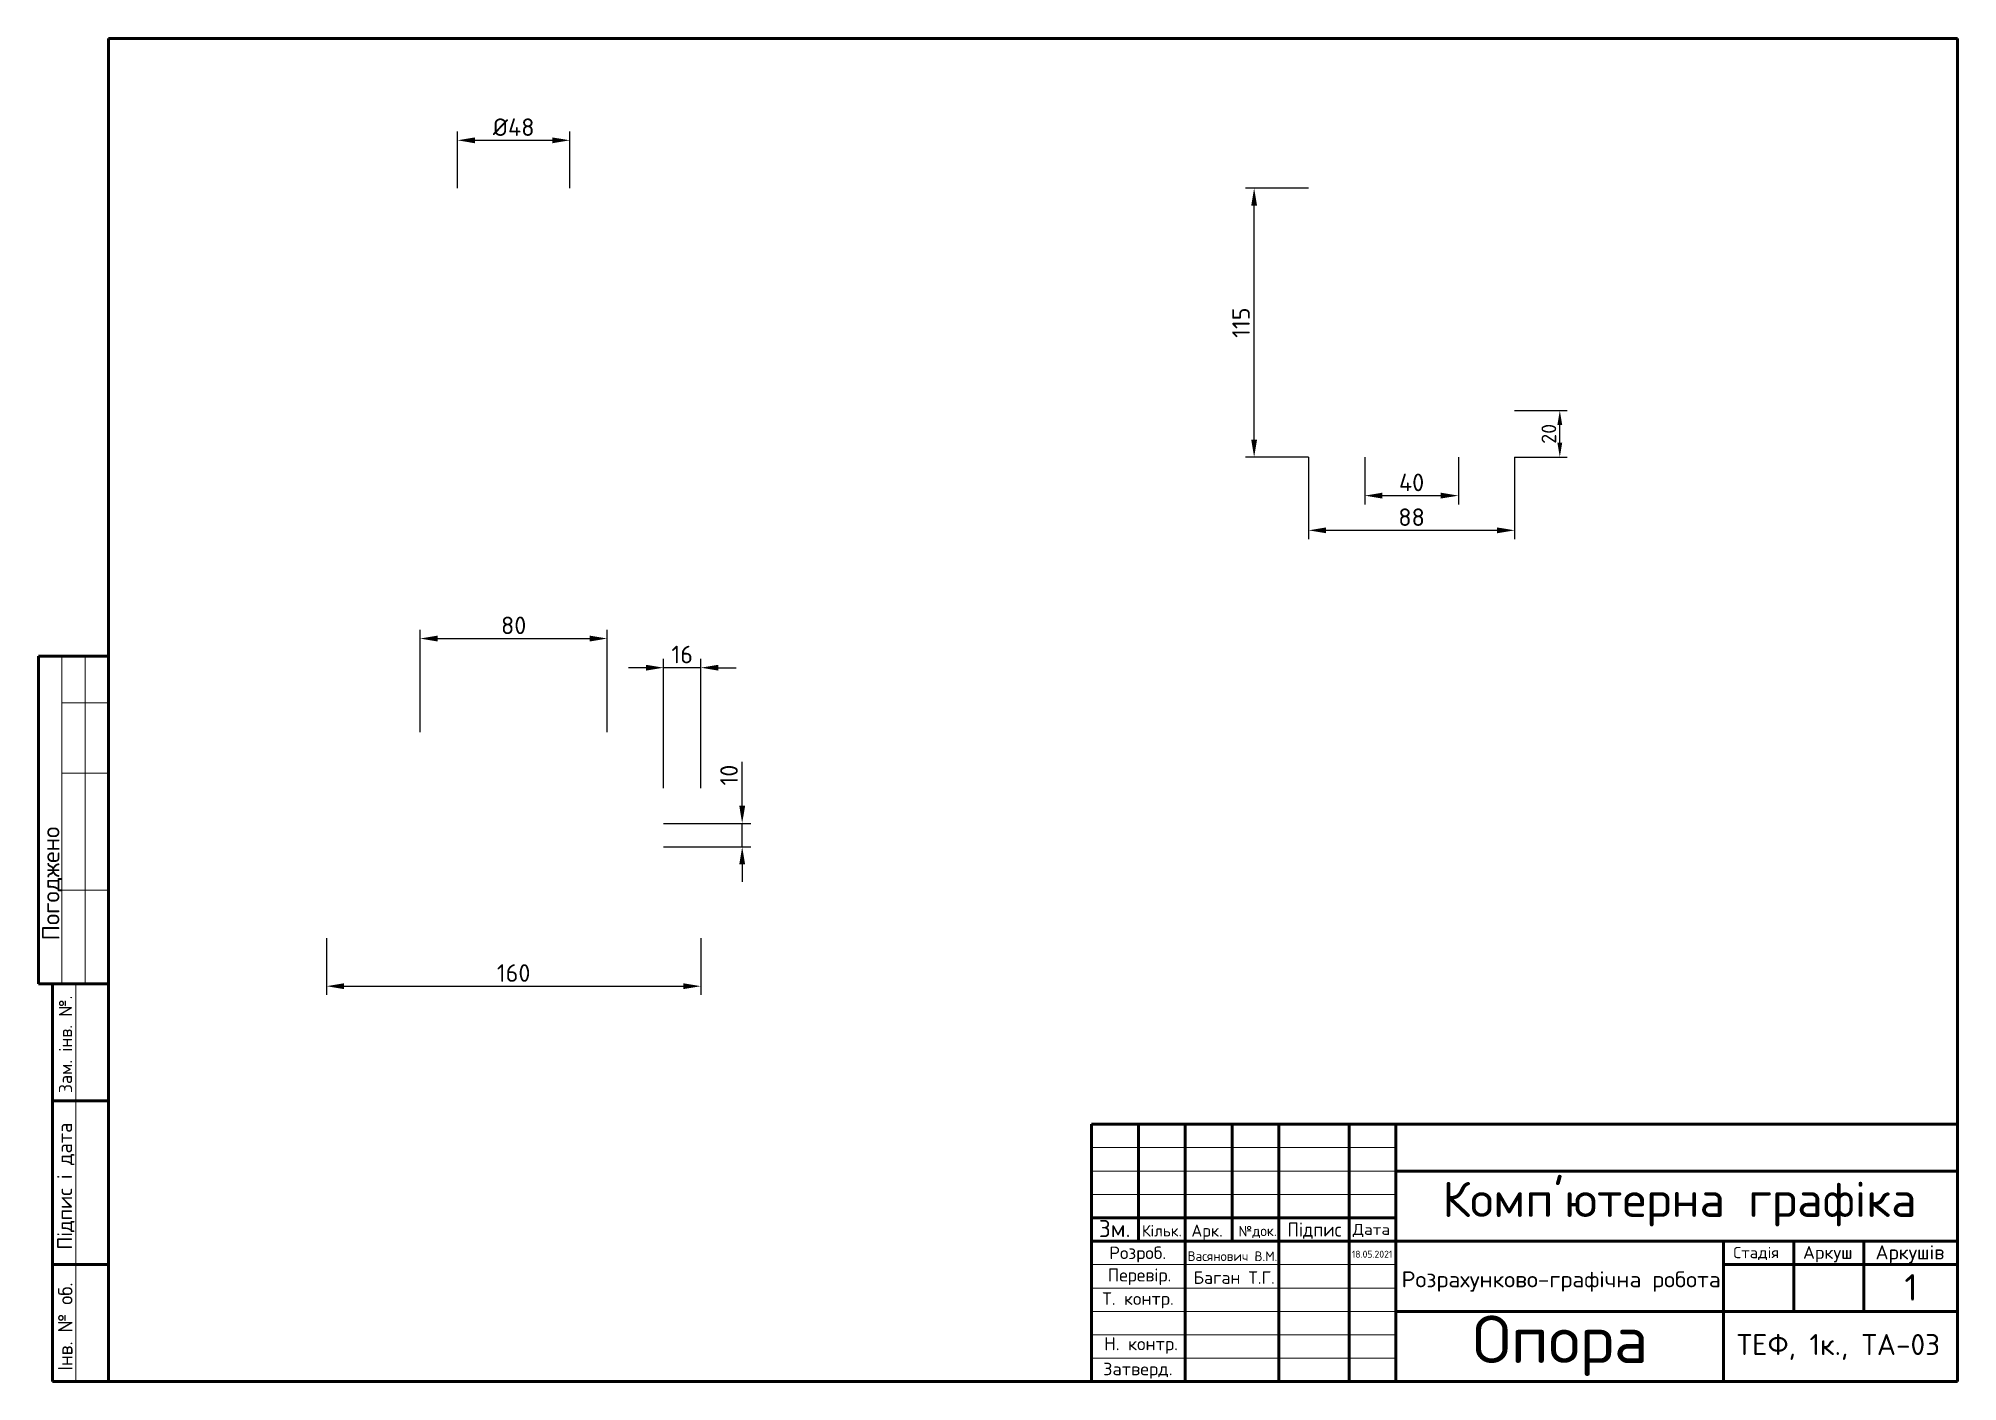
# Paper-space layout 'Лист1' of a CAD drawing. Header units: millimetres. Extents: x 5 to 415, y 5 to 292.
import ezdxf
from ezdxf.enums import TextEntityAlignment as Align

# ---------------------------------------------------------------- set-up
doc = ezdxf.new("R2010")
doc.units = ezdxf.units.MM
doc.styles.get("Standard").update_dxf_attribs({"font": 'isocpeur.ttf'})
doc.dimstyles.new('ISO-25', dxfattribs={"dimscale": 1.5, "dimtxt": 2.5, "dimasz": 2.5, "dimexe": 1.25, "dimexo": 0, "dimtad": 1, "dimtxsty": 'Standard', "dimcen": 2.5, "dimadec": 0, "dimazin": 0, "dimtfac": 1, "dimtmove": 0, "dimatfit": 3, "dimfxl": 1, "dimarcsym": 0})

# ---------------------------------------------------------------- blocks, each defined once
blk = doc.blocks.new('*D10')
at = {"color": 0, "lineweight": -2, "transparency": 16777216}
for p, q in [((66.53, 99.78), (66.53, 87.61)), ((146.53, 99.78), (146.53, 87.61)), ((70.28, 89.49), (142.78, 89.49))]:
    blk.add_line(p, q, dxfattribs=at)
at = {"color": 0, "lineweight": 13, "transparency": 16777216}
for points in [[(70.28, 90.11), (70.28, 88.86), (66.53, 89.49)], [(142.78, 90.11), (142.78, 88.86), (146.53, 89.49)]]:
    blk.add_solid(points, dxfattribs=at)
at = {"layer": 'Defpoints', "color": 0, "lineweight": 13, "transparency": 16777216}
for p in [(66.53, 99.78), (146.53, 99.78), (146.53, 89.49)]:
    blk.add_point(p, dxfattribs=at)
at = {"color": 0, "lineweight": 13, "transparency": 16777216, "insert": (106.53, 92.3), "char_height": 3.75, "attachment_point": 5}
blk.add_mtext('160', dxfattribs=at)
blk = doc.blocks.new('*D11')
at = {"color": 0, "lineweight": -2, "transparency": 16777216}
for p, q in [((276.35, 202.51), (276.35, 185.01)), ((320.35, 202.51), (320.35, 185.01)), ((280.1, 186.89), (316.6, 186.89))]:
    blk.add_line(p, q, dxfattribs=at)
at = {"color": 0, "lineweight": 13, "transparency": 16777216}
for points in [[(280.1, 187.51), (280.1, 186.26), (276.35, 186.89)], [(316.6, 187.51), (316.6, 186.26), (320.35, 186.89)]]:
    blk.add_solid(points, dxfattribs=at)
at = {"layer": 'Defpoints', "color": 0, "lineweight": 13, "transparency": 16777216}
for p in [(276.35, 202.51), (320.35, 202.51), (320.35, 186.89)]:
    blk.add_point(p, dxfattribs=at)
at = {"color": 0, "lineweight": 13, "transparency": 16777216, "insert": (298.35, 189.7), "char_height": 3.75, "attachment_point": 5}
blk.add_mtext('88', dxfattribs=at)
blk = doc.blocks.new('*D12')
at = {"color": 0, "lineweight": -2, "transparency": 16777216}
for p, q in [((288.35, 202.51), (288.35, 192.43)), ((308.35, 202.51), (308.35, 192.43)), ((292.1, 194.3), (304.6, 194.3))]:
    blk.add_line(p, q, dxfattribs=at)
at = {"color": 0, "lineweight": 13, "transparency": 16777216}
for points in [[(292.1, 194.93), (292.1, 193.68), (288.35, 194.3)], [(304.6, 194.93), (304.6, 193.68), (308.35, 194.3)]]:
    blk.add_solid(points, dxfattribs=at)
at = {"layer": 'Defpoints', "color": 0, "lineweight": 13, "transparency": 16777216}
for p in [(288.35, 202.51), (308.35, 202.51), (308.35, 194.3)]:
    blk.add_point(p, dxfattribs=at)
at = {"color": 0, "lineweight": 13, "transparency": 16777216, "insert": (298.35, 197.12), "char_height": 3.75, "attachment_point": 5}
blk.add_mtext('40', dxfattribs=at)
blk = doc.blocks.new('*D13')
at = {"color": 0, "lineweight": -2, "transparency": 16777216}
for p, q in [((134.78, 157.54), (131.03, 157.54)), ((138.53, 131.78), (138.53, 159.41)), ((146.53, 157.54), (138.53, 157.54)), ((146.53, 131.78), (146.53, 159.41)), ((150.28, 157.54), (154.03, 157.54))]:
    blk.add_line(p, q, dxfattribs=at)
at = {"color": 0, "lineweight": 13, "transparency": 16777216}
for points in [[(134.78, 158.16), (134.78, 156.91), (138.53, 157.54)], [(150.28, 158.16), (150.28, 156.91), (146.53, 157.54)]]:
    blk.add_solid(points, dxfattribs=at)
at = {"layer": 'Defpoints', "color": 0, "lineweight": 13, "transparency": 16777216}
for p in [(138.53, 157.54), (138.53, 131.78), (146.53, 131.78)]:
    blk.add_point(p, dxfattribs=at)
at = {"color": 0, "lineweight": 13, "transparency": 16777216, "insert": (142.53, 160.35), "char_height": 3.75, "attachment_point": 5}
blk.add_mtext('16', dxfattribs=at)
blk = doc.blocks.new('*D14')
at = {"color": 0, "lineweight": -2, "transparency": 16777216}
for p, q in [((320.35, 212.51), (331.58, 212.51)), ((330.02, 205.63), (330.02, 209.38)), ((320.35, 202.51), (331.58, 202.51))]:
    blk.add_line(p, q, dxfattribs=at)
at = {"color": 0, "lineweight": 13, "transparency": 16777216}
for points in [[(329.5, 209.38), (330.54, 209.38), (330.02, 212.51)], [(329.5, 205.63), (330.54, 205.63), (330.02, 202.51)]]:
    blk.add_solid(points, dxfattribs=at)
at = {"layer": 'Defpoints', "color": 0, "lineweight": 13, "transparency": 16777216}
for p in [(320.35, 212.51), (330.02, 212.51), (320.35, 202.51)]:
    blk.add_point(p, dxfattribs=at)
at = {"color": 0, "lineweight": 13, "transparency": 16777216, "insert": (327.68, 207.51), "char_height": 3.125, "attachment_point": 5, "rotation": 90}
blk.add_mtext('20', dxfattribs=at)
blk = doc.blocks.new('*D15')
at = {"color": 0, "lineweight": -2, "transparency": 16777216}
for p, q in [((276.35, 260.01), (262.84, 260.01)), ((264.72, 206.26), (264.72, 256.26)), ((276.35, 202.51), (262.84, 202.51))]:
    blk.add_line(p, q, dxfattribs=at)
at = {"color": 0, "lineweight": 13, "transparency": 16777216}
for points in [[(264.09, 256.26), (265.34, 256.26), (264.72, 260.01)], [(264.09, 206.26), (265.34, 206.26), (264.72, 202.51)]]:
    blk.add_solid(points, dxfattribs=at)
at = {"layer": 'Defpoints', "color": 0, "lineweight": 13, "transparency": 16777216}
for p in [(264.72, 260.01), (276.35, 260.01), (276.35, 202.51)]:
    blk.add_point(p, dxfattribs=at)
at = {"color": 0, "lineweight": 13, "transparency": 16777216, "insert": (261.91, 231.26), "char_height": 3.75, "attachment_point": 5, "rotation": 90}
blk.add_mtext('115', dxfattribs=at)
blk = doc.blocks.new('*D16')
at = {"color": 0, "lineweight": -2, "transparency": 16777216}
for p, q in [((86.53, 143.78), (86.53, 165.64)), ((126.53, 143.78), (126.53, 165.64)), ((90.28, 163.77), (122.78, 163.77))]:
    blk.add_line(p, q, dxfattribs=at)
at = {"color": 0, "lineweight": 13, "transparency": 16777216}
for points in [[(90.28, 164.39), (90.28, 163.14), (86.53, 163.77)], [(122.78, 164.39), (122.78, 163.14), (126.53, 163.77)]]:
    blk.add_solid(points, dxfattribs=at)
at = {"layer": 'Defpoints', "color": 0, "lineweight": 13, "transparency": 16777216}
for p in [(126.53, 163.77), (86.53, 143.78), (126.53, 143.78)]:
    blk.add_point(p, dxfattribs=at)
at = {"color": 0, "lineweight": 13, "transparency": 16777216, "insert": (106.53, 166.58), "char_height": 3.75, "attachment_point": 5}
blk.add_mtext('80', dxfattribs=at)
blk = doc.blocks.new('*D17')
at = {"color": 0, "lineweight": -2, "transparency": 16777216}
for p, q in [((94.53, 260.01), (94.53, 272.09)), ((118.53, 260.01), (118.53, 272.09)), ((98.28, 270.22), (114.78, 270.22))]:
    blk.add_line(p, q, dxfattribs=at)
at = {"color": 0, "lineweight": 13, "transparency": 16777216}
for points in [[(98.28, 270.84), (98.28, 269.59), (94.53, 270.22)], [(114.78, 270.84), (114.78, 269.59), (118.53, 270.22)]]:
    blk.add_solid(points, dxfattribs=at)
at = {"layer": 'Defpoints', "color": 0, "lineweight": 13, "transparency": 16777216}
for p in [(118.53, 270.22), (94.53, 260.01), (118.53, 260.01)]:
    blk.add_point(p, dxfattribs=at)
at = {"color": 0, "lineweight": 13, "transparency": 16777216, "insert": (106.53, 273.03), "char_height": 3.75, "attachment_point": 5}
blk.add_mtext('%%C48', dxfattribs=at)
blk = doc.blocks.new('*D18')
at = {"color": 0, "lineweight": -2, "transparency": 16777216}
for p, q in [((155.35, 128.03), (155.35, 137.41)), ((138.53, 124.28), (157.23, 124.28)), ((155.35, 119.28), (155.35, 124.28)), ((138.53, 119.28), (157.23, 119.28)), ((155.35, 115.53), (155.35, 111.78))]:
    blk.add_line(p, q, dxfattribs=at)
at = {"color": 0, "lineweight": 13, "transparency": 16777216}
for points in [[(154.73, 128.03), (155.98, 128.03), (155.35, 124.28)], [(154.73, 115.53), (155.98, 115.53), (155.35, 119.28)]]:
    blk.add_solid(points, dxfattribs=at)
at = {"layer": 'Defpoints', "color": 0, "lineweight": 13, "transparency": 16777216}
for p in [(138.53, 124.28), (155.35, 124.28), (138.53, 119.28)]:
    blk.add_point(p, dxfattribs=at)
at = {"color": 0, "lineweight": 13, "transparency": 16777216, "insert": (152.54, 134.59), "char_height": 3.75, "attachment_point": 5, "rotation": 90}
blk.add_mtext('10', dxfattribs=at)

psp = doc.layouts.new('Лист1')

# ---------------------------------------------------------------- linework, layer by layer
at = {"lineweight": 53}
for p, q in [((415, 292), (20, 292)), ((20, 292), (20, 5)), ((415, 292), (415, 5)), ((20, 160), (5, 160)), ((5, 160), (5, 90)), ((20, 90), (20, 160)), ((5, 90), (8, 90)), ((8, 5), (8, 90)), ((8, 90), (20, 90)), ((8, 30), (8, 65)), ((8, 65), (20, 65)), ((230, 5), (230, 60)), ((230, 60), (415, 60)), ((230, 60), (240, 60)), ((240, 60), (240, 35)), ((250, 35), (250, 60)), ((250, 60), (260, 60)), ((260, 60), (260, 35)), ((270, 35), (270, 60)), ((270, 60), (285, 60)), ((285, 60), (285, 35)), ((415, 60), (295, 60)), ((295, 60), (295, 5)), ((415, 60), (415, 50)), ((415, 50), (295, 50)), ((415, 50), (415, 35)), ((230, 35), (230, 40)), ((230, 40), (295, 40)), ((295, 35), (230, 35)), ((240, 35), (250, 35)), ((250, 35), (250, 5)), ((260, 35), (270, 35)), ((270, 35), (270, 5)), ((285, 35), (285, 5)), ((415, 35), (295, 35)), ((365, 5), (365, 35)), ((365, 35), (380, 35)), ((380, 35), (380, 20)), ((380, 35), (395, 35)), ((395, 35), (395, 20)), ((415, 35), (415, 20)), ((415, 35), (415, 30)), ((20, 30), (8, 30)), ((20, 5), (20, 30)), ((415, 30), (365, 30)), ((415, 20), (295, 20)), ((20, 5), (8, 5)), ((20, 5), (230, 5)), ((415, 5), (230, 5)), ((415, 5), (365, 5))]:
    psp.add_line(p, q, dxfattribs=at)
at = {"lineweight": 18}
for p, q in [((10, 90), (10, 160)), ((10, 160), (15, 160)), ((15, 160), (15, 90)), ((5, 90), (10, 90)), ((13, 5), (13, 90)), ((230, 60), (230, 55)), ((230, 55), (295, 55)), ((230, 50), (295, 50)), ((230, 45), (295, 45)), ((230, 5), (230, 10)), ((8, 5), (13, 5))]:
    psp.add_line(p, q, dxfattribs=at)
at = {"lineweight": 13}
for p, q in [((20, 150), (10, 150)), ((20, 135), (20, 150)), ((10, 110), (10, 135)), ((10, 135), (20, 135)), ((20, 110), (10, 110)), ((20, 90), (20, 110))]:
    psp.add_line(p, q, dxfattribs=at)
at = {"lineweight": 15}
for p, q in [((230, 30), (295, 30)), ((230, 25), (295, 25)), ((230, 20), (295, 20)), ((230, 15), (295, 15)), ((230, 10), (295, 10))]:
    psp.add_line(p, q, dxfattribs=at)

# ---------------------------------------------------------------- texts
at = {"lineweight": 13}
for s, height, rotation, p, p2 in [('Погоджено', 3.68385, 90, (9.4931, 99.2433), (9.4931, 123.5567)), ('Зам. інв. №.', 2.830654, 90, (12.21, 66.6617), (12.21, 87.467)), ('Підпис і дата', 3.194586, 90, (12.21, 33.1941), (12.21, 60.3481)), ('Кільк.', 2.43496, 0.432641, (240.7564, 35.9841), (249.2785, 36.0484)), ('№док.', 2.26706, 0.957941, (261.4069, 35.9841), (269.5671, 36.1205)), ('Васянович В.М.', 2.062313, 359.873829, (250.5016, 30.7857), (269.6811, 30.7434)), ('Інв. № об.', 3.08838, 90, (12.2895, 7.3495), (12.2895, 26.1887))]:
    psp.add_text(s, height=height, rotation=rotation, dxfattribs=at).set_placement(p, p2, align=Align.ALIGNED)
for s, height, p, p2 in [("Комп'ютерна графіка", 7.506076, (304.9261, 40.1896), (406.2581, 40.1896)), ('Зм.', 3.65075, (231.5521, 35.8681), (238.306, 35.8681)), ('Арк.', 2.57858, (251.3066, 35.9841), (258.0109, 35.9841)), ('Підпис', 3.01319, (271.8548, 35.9841), (283.305, 35.9841)), ('Дата', 2.35157, (285.7871, 36.3437), (293.7824, 36.3437)), ('Розроб.', 2.67581, (233.757, 31.1825), (245.932, 31.1825)), ('18.05.2021', 1.49611, (285.5728, 31.4717), (294.2503, 31.4717)), ('Стадія', 2.39659, (367.0798, 31.3682), (376.9058, 31.3682)), ('Аркуш', 2.71912, (381.961, 31.2341), (392.5656, 31.2341)), ('Аркушів', 3.00248, (397.4578, 31.1268), (412.17, 31.1268)), ('Перевір.', 2.77408, (233.4458, 26.3964), (247.0388, 26.3964)), ('Баган Т.Г.', 2.67121, (251.7659, 25.8892), (269.1287, 25.8892)), ('Розрахунково-графічна робота', 3.418548, (296.2069, 25.1459), (364.4069, 25.1459)), ('1', 5.676, (403.6386, 22.2935), (406.4766, 22.2935)), ('Т. контр.', 2.6798, (232.2869, 21.3964), (247.5617, 21.3964)), ('Опора', 10.14559, (311.3943, 8.9619), (348.933, 8.9619)), ('Н. контр.', 2.77093, (232.6609, 11.7044), (248.4552, 11.7044)), ('ТЕФ, 1к., ТА-03', 4.475571, (367.8456, 10.685), (411.2586, 10.685)), ('Затверд.', 2.67362, (232.4604, 6.3635), (247.299, 6.3635))]:
    psp.add_text(s, height=height, dxfattribs=at).set_placement(p, p2, align=Align.ALIGNED)

# ---------------------------------------------------------------- dimensions: what is measured, and where the dimension line sits
dim = psp.add_linear_dim(base=(118.5304, 270.218), p1=(94.5304, 260.0081), p2=(118.5304, 260.0081), text='%%C<>', dimstyle='ISO-25', override={"dimlfac": -2}, dxfattribs=at)
dim.commit()
dim.dimension.update_dxf_attribs({"geometry": '*D17', "text_midpoint": (106.5304, 273.0305)})
for base, p1, p2, override, picture, middle in [((264.7186, 260.0081), (276.3548, 202.5081), (276.3548, 260.0081), {"dimlfac": -2}, '*D15', (261.9061, 231.2581)), ((330.0188, 212.5081), (320.3548, 202.5081), (320.3548, 212.5081), {"dimscale": 1.25, "dimlfac": -2}, '*D14', (327.675, 207.5081)), ((155.3526, 124.2802), (138.5304, 119.2802), (138.5304, 124.2802), {"dimlfac": -2}, '*D18', (152.5401, 134.5927))]:
    dim = psp.add_linear_dim(base=base, p1=p1, p2=p2, angle=90, dimstyle='ISO-25', override=override, dxfattribs=at)
    dim.commit()
    dim.dimension.update_dxf_attribs({"geometry": picture, "text_midpoint": middle})
for base, p1, p2, picture, middle in [((320.3548, 186.8874), (276.3548, 202.5081), (320.3548, 202.5081), '*D11', (298.3548, 189.6999)), ((308.3548, 194.3049), (288.3548, 202.5081), (308.3548, 202.5081), '*D12', (298.3548, 197.1174)), ((126.5304, 163.7685), (86.5304, 143.7802), (126.5304, 143.7802), '*D16', (106.5304, 166.581)), ((138.5304, 157.5386), (146.5304, 131.7802), (138.5304, 131.7802), '*D13', (142.5304, 160.3511)), ((146.5304, 89.4883), (66.5304, 99.7802), (146.5304, 99.7802), '*D10', (106.5304, 92.3008))]:
    dim = psp.add_linear_dim(base=base, p1=p1, p2=p2, dimstyle='ISO-25', override={"dimlfac": -2}, dxfattribs=at)
    dim.commit()
    dim.dimension.update_dxf_attribs({"geometry": picture, "text_midpoint": middle})

doc.saveas('drawing.dxf')
